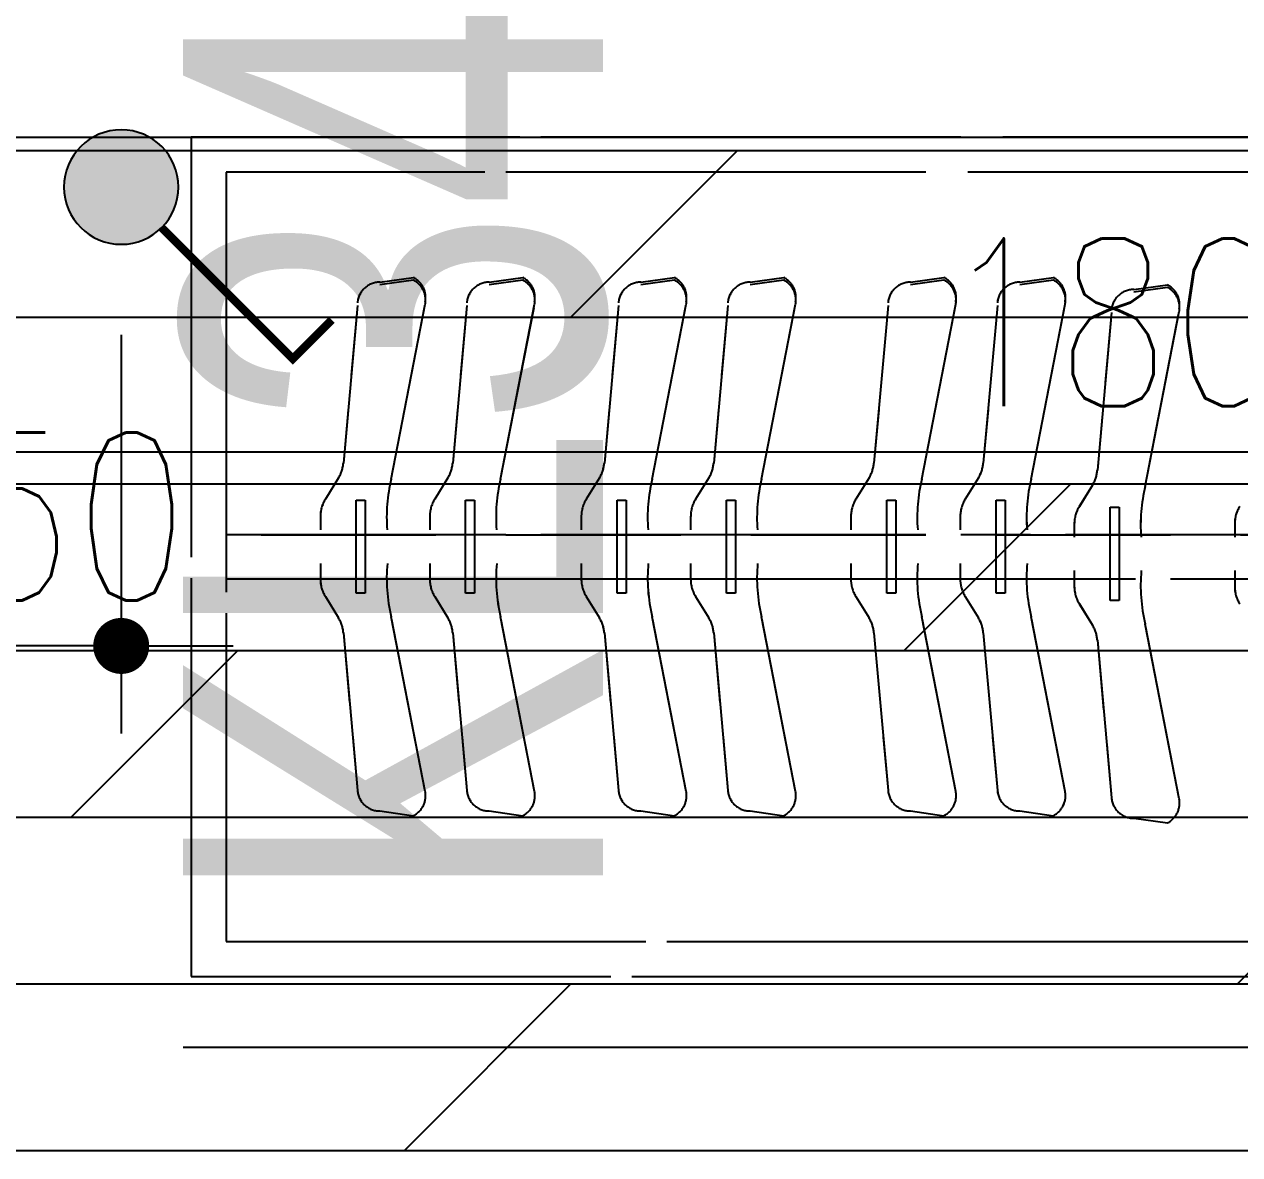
# Model space of a CAD drawing. Header units: inches. Extents: x -2597087 to 134135, y -662679 to 20000.
# Drawn here: x 10851 to 11719, y -14104 to -13297 of the extents above; entities that cross this region are included whole.
import ezdxf

# ---------------------------------------------------------------- set-up
doc = ezdxf.new("R2010")
doc.units = ezdxf.units.IN
doc.header["$LTSCALE"] = 100
doc.header["$MEASUREMENT"] = 0
for name, pattern in [('$0$DASH', [0.35, 0.25, -0.1]), ('__DASH', [0.35, 0.25, -0.1]), ('CENTER', [50.8, 31.75, -6.35, 6.35, -6.35]), ('DASH', [0.35, 0.25, -0.1]), ('HIDDENX2', [0.75, 0.5, -0.25])]:
    doc.linetypes.add(name, pattern=pattern)
doc.layers.get('0').update_dxf_attribs({"linetype": 'CONTINUOUS'})
doc.layers.get('Defpoints').update_dxf_attribs({"linetype": 'CONTINUOUS'})
for name, color, linetype in [('-04给水图层', 142, 'CENTER'), ('00-梁编号', 2, 'CONTINUOUS'), ('00-梁虚线', 4, 'DASH'), ('EQUIP-动力', 3, 'CONTINUOUS'), ('EQUIP-照明', 3, 'CONTINUOUS'), ('floor', 8, 'CONTINUOUS'), ('WALL', 7, 'CONTINUOUS'), ('wall-dim', 3, 'CONTINUOUS'), ('家具', 1, 'DASH')]:
    doc.layers.add(name, color=color, linetype=linetype)
doc.styles.get("Standard").update_dxf_attribs({"font": 'txt.shx', "width": 0.8, "bigfont": 'GBCBIG.shx'})
doc.styles.add('结构海文', font='haiwenrs2015.shx', dxfattribs={"width": 0.7, "bigfont": 'haiwenhz.shx'})
doc.dimstyles.new('50', dxfattribs={"dimscale": 50, "dimtxt": 2.4, "dimasz": 0.8, "dimexe": 1.25, "dimexo": 0.6, "dimgap": 0.65, "dimtad": 1, "dimdec": 0, "dimdsep": 46, "dimtxsty": 'Standard', "dimblk1": 'DOT', "dimblk2": 'DOT', "dimsah": 1, "dimcen": 2.5, "dimclrd": 3, "dimclre": 3, "dimclrt": 3, "dimadec": 0, "dimazin": 0, "dimtfac": 1, "dimtdec": 0, "dimtix": 1, "dimtmove": 2, "dimatfit": 0, "dimldrblk": 'DOT', "dimfxl": 5, "dimfxlon": 1, "dimarcsym": 0})

# ---------------------------------------------------------------- blocks, each defined once
blk = doc.blocks.new('DFG44EWDSDFG')
at = {"layer": 'WALL'}
blk.add_line((10769.92, -13377.45), (12569.92, -13377.45), dxfattribs=at)
blk = doc.blocks.new('_Dot')
at = {"color": 0, "linetype": 'ByBlock', "lineweight": -2}
blk.add_line((-0.5, 0), (-1, 0), dxfattribs=at)
at = {"color": 0, "linetype": 'ByBlock', "const_width": 0.5}
blk.add_lwpolyline([(-0.25, 0, 1), (0.25, 0, 1)], format="xyb", close=True, dxfattribs=at)
blk = doc.blocks.new('*D440')
at = {"layer": 'Defpoints', "color": 0, "transparency": 16777216}
for p in [(10769.92, -13488.7), (10919.91, -13488.7), (10769.92, -13740.92)]:
    blk.add_point(p, dxfattribs=at)
at = {"layer": 'EQUIP-照明', "color": 3, "lineweight": -2, "transparency": 16777216}
for p, q in [((10769.92, -13518.7), (10769.92, -13803.42)), ((10919.91, -13518.7), (10919.91, -13803.42)), ((10729.92, -13740.92), (10689.92, -13740.92)), ((10919.91, -13740.92), (10769.92, -13740.92)), ((10959.91, -13740.92), (10999.91, -13740.92))]:
    blk.add_line(p, q, dxfattribs=at)
at = {"layer": 'EQUIP-照明', "color": 3, "lineweight": -2, "transparency": 16777216, "xscale": 40, "yscale": 40, "zscale": 40}
blk.add_blockref('_Dot', (10769.92, -13740.92), dxfattribs=at)
at = {"layer": 'EQUIP-照明', "color": 3, "lineweight": -2, "transparency": 16777216, "xscale": 40, "yscale": 40, "zscale": 40, "rotation": 180}
blk.add_blockref('_Dot', (10919.91, -13740.92), dxfattribs=at)
at = {"layer": 'EQUIP-照明', "color": 3, "transparency": 16777216, "insert": (10844.92, -13648.42), "char_height": 120, "attachment_point": 5}
blk.add_mtext('150', dxfattribs=at)
blk = doc.blocks.new('VDFS12A2FAS')
at = {"linetype": 'ByBlock', "lineweight": -2}
h = blk.add_hatch(color=0, dxfattribs=at)
edge = h.paths.add_edge_path()
edge.add_arc((0, 0), 0.818, 0, 360)
at = {"color": 0, "linetype": 'ByBlock', "lineweight": -2}
for p, q in [((0.578, 0.578), (2.454, 2.454)), ((2.454, 2.454), (3.009, 1.899))]:
    blk.add_line(p, q, dxfattribs=at)
at = {"const_width": 0.118}
blk.add_lwpolyline([(0.578, 0.578), (2.454, 2.454), (3.009, 1.899)], dxfattribs=at)
at = {"color": 0, "linetype": 'ByBlock', "lineweight": -2}
blk.add_circle((0, 0), 0.818, dxfattribs=at)
blk = doc.blocks.new('DREGFDS34DFDFDFFDDFDF')
at = {"layer": 'EQUIP-动力', "color": 8, "linetype": '__DASH', "ltscale": 10}
for p, q in [((40589.11, -13377.45), (38989.11, -13377.45)), ((38989.11, -13377.45), (38989.11, -13977.23)), ((40564.11, -13402.45), (39014.11, -13402.45)), ((39014.11, -13402.45), (39014.11, -13952.23)), ((39123.98, -13481), (39148.02, -13477.66)), ((39148.02, -13479.51), (39123.98, -13482.86)), ((39202.13, -13481), (39226.17, -13477.66)), ((39226.17, -13479.51), (39202.13, -13482.86)), ((39310.47, -13481), (39334.51, -13477.66)), ((39334.51, -13479.51), (39310.47, -13482.86)), ((39388.62, -13481), (39412.66, -13477.66)), ((39412.66, -13479.51), (39388.62, -13482.86)), ((39503.14, -13481), (39527.18, -13477.66)), ((39527.18, -13479.51), (39503.14, -13482.86)), ((39581.28, -13481), (39605.32, -13477.66)), ((39605.32, -13479.51), (39581.28, -13482.86)), ((39662.81, -13486.2), (39686.84, -13482.85)), ((39686.84, -13484.71), (39662.81, -13488.06)), ((39108.03, -13497.57), (39097.95, -13610.21)), ((39132.2, -13621.68), (39156.45, -13496.81)), ((39186.18, -13497.57), (39176.1, -13610.21)), ((39210.35, -13621.68), (39234.6, -13496.81)), ((39294.53, -13497.57), (39284.45, -13610.21)), ((39318.69, -13621.68), (39342.94, -13496.81)), ((39372.67, -13497.57), (39362.59, -13610.21)), ((39396.84, -13621.68), (39421.09, -13496.81)), ((39487.19, -13497.57), (39477.11, -13610.21)), ((39511.36, -13621.68), (39535.6, -13496.81)), ((39565.34, -13497.57), (39555.26, -13610.21)), ((39589.51, -13621.68), (39613.75, -13496.81)), ((39646.86, -13502.77), (39636.78, -13615.41)), ((39671.03, -13626.87), (39695.27, -13502.01)), ((39094.45, -13620.89), (39085.07, -13636.06)), ((39172.6, -13620.89), (39163.22, -13636.06)), ((39280.94, -13620.89), (39271.56, -13636.06)), ((39359.09, -13620.89), (39349.71, -13636.06)), ((39473.6, -13620.89), (39464.23, -13636.06)), ((39551.75, -13620.89), (39542.37, -13636.06)), ((39633.27, -13626.09), (39623.89, -13641.26)), ((39107.15, -13703.19), (39107.15, -13636.67)), ((39107.15, -13636.67), (39113.54, -13636.67)), ((39113.54, -13636.67), (39113.54, -13703.19)), ((39185.3, -13703.19), (39185.3, -13636.67)), ((39185.3, -13636.67), (39191.69, -13636.67)), ((39191.69, -13636.67), (39191.69, -13703.19)), ((39293.64, -13703.19), (39293.64, -13636.67)), ((39293.64, -13636.67), (39300.03, -13636.67)), ((39300.03, -13636.67), (39300.03, -13703.19)), ((39371.79, -13703.19), (39371.79, -13636.67)), ((39371.79, -13636.67), (39378.18, -13636.67)), ((39378.18, -13636.67), (39378.18, -13703.19)), ((39486.3, -13703.19), (39486.3, -13636.67)), ((39486.3, -13636.67), (39492.7, -13636.67)), ((39492.7, -13636.67), (39492.7, -13703.19)), ((39564.45, -13703.19), (39564.45, -13636.67)), ((39564.45, -13636.67), (39570.84, -13636.67)), ((39570.84, -13636.67), (39570.84, -13703.19)), ((39645.97, -13708.39), (39645.97, -13641.87)), ((39645.97, -13641.87), (39652.36, -13641.87)), ((39652.36, -13641.87), (39652.36, -13708.39)), ((39081.49, -13648.68), (39081.49, -13657.93)), ((39159.63, -13648.68), (39159.63, -13657.93)), ((39267.98, -13648.68), (39267.98, -13657.93)), ((39346.13, -13648.68), (39346.13, -13657.93)), ((39460.64, -13648.68), (39460.64, -13657.93)), ((39538.79, -13648.68), (39538.79, -13657.93)), ((39620.31, -13653.88), (39620.31, -13663.13)), ((39734.91, -13653.88), (39734.91, -13663.13)), ((40564.11, -13661.64), (39014.11, -13661.64)), ((39081.49, -13681.93), (39081.49, -13693.04)), ((39159.63, -13681.93), (39159.63, -13693.04)), ((39267.98, -13681.93), (39267.98, -13693.04)), ((39346.13, -13681.93), (39346.13, -13693.04)), ((39460.64, -13681.93), (39460.64, -13693.04)), ((39538.79, -13681.93), (39538.79, -13693.04)), ((39620.31, -13687.13), (39620.31, -13698.24)), ((39734.91, -13687.13), (39734.91, -13698.24)), ((39014.11, -13693.04), (40564.11, -13693.04)), ((39085.07, -13705.66), (39094.45, -13720.83)), ((39113.54, -13703.19), (39107.15, -13703.19)), ((39163.22, -13705.66), (39172.6, -13720.83)), ((39191.69, -13703.19), (39185.3, -13703.19)), ((39271.56, -13705.66), (39280.94, -13720.83)), ((39300.03, -13703.19), (39293.64, -13703.19)), ((39349.71, -13705.66), (39359.09, -13720.83)), ((39378.18, -13703.19), (39371.79, -13703.19)), ((39464.23, -13705.66), (39473.6, -13720.83)), ((39492.7, -13703.19), (39486.3, -13703.19)), ((39542.37, -13705.66), (39551.75, -13720.83)), ((39570.84, -13703.19), (39564.45, -13703.19)), ((39623.89, -13710.85), (39633.27, -13726.03)), ((39652.36, -13708.39), (39645.97, -13708.39)), ((39156.45, -13844.91), (39132.2, -13720.04)), ((39234.6, -13844.91), (39210.35, -13720.04)), ((39342.94, -13844.91), (39318.69, -13720.04)), ((39421.09, -13844.91), (39396.84, -13720.04)), ((39535.6, -13844.91), (39511.36, -13720.04)), ((39613.75, -13844.91), (39589.51, -13720.04)), ((39097.95, -13731.51), (39108.03, -13844.15)), ((39176.1, -13731.51), (39186.18, -13844.15)), ((39284.45, -13731.51), (39294.53, -13844.15)), ((39362.59, -13731.51), (39372.67, -13844.15)), ((39477.11, -13731.51), (39487.19, -13844.15)), ((39555.26, -13731.51), (39565.34, -13844.15)), ((39695.27, -13850.11), (39671.03, -13725.24)), ((39636.78, -13736.71), (39646.86, -13849.35)), ((39123.98, -13858.86), (39148.02, -13862.21)), ((39202.13, -13858.86), (39226.17, -13862.21)), ((39310.47, -13858.86), (39334.51, -13862.21)), ((39388.62, -13858.86), (39412.66, -13862.21)), ((39503.14, -13858.86), (39527.18, -13862.21)), ((39581.28, -13858.86), (39605.32, -13862.21)), ((39662.81, -13864.06), (39686.84, -13867.41)), ((39014.11, -13952.23), (40564.11, -13952.23)), ((38989.11, -13977.23), (40589.11, -13977.23))]:
    blk.add_line(p, q, dxfattribs=at)
for centre, radius, start, end in [((39140.74, -13491.9), 16, 349.01113, 62.94331), ((39140.74, -13493.76), 16, 349.01113, 62.94331), ((39218.89, -13491.9), 16, 349.01113, 62.94331), ((39218.89, -13493.76), 16, 349.01113, 62.94331), ((39327.23, -13491.9), 16, 349.01113, 62.94331), ((39327.23, -13493.76), 16, 349.01113, 62.94331), ((39405.38, -13491.9), 16, 349.01113, 62.94331), ((39405.38, -13493.76), 16, 349.01113, 62.94331), ((39519.9, -13491.9), 16, 349.01113, 62.94331), ((39519.9, -13493.76), 16, 349.01113, 62.94331), ((39598.04, -13491.9), 16, 349.01113, 62.94331), ((39598.04, -13493.76), 16, 349.01113, 62.94331), ((39123.98, -13497), 16, 90, 175.37628), ((39202.13, -13497), 16, 90, 175.37628), ((39310.47, -13497), 16, 90, 175.37628), ((39388.62, -13497), 16, 90, 175.37628), ((39503.14, -13497), 16, 90, 175.37628), ((39581.28, -13497), 16, 90, 175.37628), ((39662.81, -13502.2), 16, 90, 175.37628), ((39679.57, -13497.1), 16, 349.01113, 62.94331), ((39679.57, -13498.96), 16, 349.01113, 62.94331), ((39074.03, -13608.27), 24, 328.28634, 355.37628), ((39152.18, -13608.27), 24, 328.28634, 355.37628), ((39260.52, -13608.27), 24, 328.28634, 355.37628), ((39338.67, -13608.27), 24, 328.28634, 355.37628), ((39453.19, -13608.27), 24, 328.28634, 355.37628), ((39531.33, -13608.27), 24, 328.28634, 355.37628), ((39612.86, -13613.47), 24, 328.28634, 355.37628), ((39243.64, -13649.1), 114.76, 166.17722, 184.41605), ((39321.79, -13649.1), 114.76, 166.17722, 184.41605), ((39430.13, -13649.1), 114.76, 166.17722, 184.41605), ((39508.28, -13649.1), 114.76, 166.17722, 184.41605), ((39622.8, -13649.1), 114.76, 166.17722, 184.41605), ((39700.94, -13649.1), 114.76, 166.17722, 184.41605), ((39782.46, -13654.29), 114.76, 166.17722, 184.41605), ((39105.49, -13648.68), 24, 148.28634, 180), ((39183.63, -13648.68), 24, 148.28634, 180), ((39291.98, -13648.68), 24, 148.28634, 180), ((39370.13, -13648.68), 24, 148.28634, 180), ((39484.64, -13648.68), 24, 148.28634, 180), ((39562.79, -13648.68), 24, 148.28634, 180), ((39644.31, -13653.88), 24, 148.28634, 180), ((39758.91, -13653.88), 24, 148.28634, 180), ((39243.64, -13692.62), 114.76, 174.65354, 193.82278), ((39321.79, -13692.62), 114.76, 174.65354, 193.82278), ((39430.13, -13692.62), 114.76, 174.65354, 193.82278), ((39508.28, -13692.62), 114.76, 174.65354, 193.82278), ((39622.8, -13692.62), 114.76, 174.65354, 193.82278), ((39700.94, -13692.62), 114.76, 174.65354, 193.82278), ((39782.46, -13697.82), 114.76, 174.65354, 193.82278), ((39105.49, -13693.04), 24, 180, 211.71366), ((39183.63, -13693.04), 24, 180, 211.71366), ((39291.98, -13693.04), 24, 180, 211.71366), ((39370.13, -13693.04), 24, 180, 211.71366), ((39484.64, -13693.04), 24, 180, 211.71366), ((39562.79, -13693.04), 24, 180, 211.71366), ((39644.31, -13698.24), 24, 180, 211.71366), ((39758.91, -13698.24), 24, 180, 211.71366), ((39074.03, -13733.45), 24, 4.62372, 31.71366), ((39152.18, -13733.45), 24, 4.62372, 31.71366), ((39260.52, -13733.45), 24, 4.62372, 31.71366), ((39338.67, -13733.45), 24, 4.62372, 31.71366), ((39453.19, -13733.45), 24, 4.62372, 31.71366), ((39531.33, -13733.45), 24, 4.62372, 31.71366), ((39612.86, -13738.64), 24, 4.62372, 31.71366), ((39123.98, -13842.86), 16, 184.62372, 270), ((39140.74, -13847.96), 16, 297.05669, 10.98887), ((39202.13, -13842.86), 16, 184.62372, 270), ((39218.89, -13847.96), 16, 297.05669, 10.98887), ((39310.47, -13842.86), 16, 184.62372, 270), ((39327.23, -13847.96), 16, 297.05669, 10.98887), ((39388.62, -13842.86), 16, 184.62372, 270), ((39405.38, -13847.96), 16, 297.05669, 10.98887), ((39503.14, -13842.86), 16, 184.62372, 270), ((39519.9, -13847.96), 16, 297.05669, 10.98887), ((39581.28, -13842.86), 16, 184.62372, 270), ((39598.04, -13847.96), 16, 297.05669, 10.98887), ((39662.81, -13848.06), 16, 184.62372, 270), ((39679.57, -13853.16), 16, 297.05669, 10.98887)]:
    blk.add_arc(centre, radius, start, end, dxfattribs=at)
blk = doc.blocks.new('h54h5h56j56')
at = {"layer": '-04给水图层', "color": 8, "linetype": '$0$DASH', "ltscale": 5}
for p, q in [((35975.05, 11296.27), (34375.05, 11296.27)), ((34375.05, 11296.27), (34375.05, 10696.5)), ((35950.05, 11271.27), (34400.05, 11271.27)), ((34400.05, 11271.27), (34400.05, 10721.5)), ((34509.92, 11192.72), (34533.96, 11196.07)), ((34588.07, 11192.72), (34612.11, 11196.07)), ((34696.42, 11192.72), (34720.45, 11196.07)), ((34774.56, 11192.72), (34798.6, 11196.07)), ((34889.08, 11192.72), (34913.12, 11196.07)), ((34967.23, 11192.72), (34991.26, 11196.07)), ((34533.96, 11194.21), (34509.92, 11190.87)), ((34612.11, 11194.21), (34588.07, 11190.87)), ((34720.45, 11194.21), (34696.42, 11190.87)), ((34798.6, 11194.21), (34774.56, 11190.87)), ((34913.12, 11194.21), (34889.08, 11190.87)), ((34991.26, 11194.21), (34967.23, 11190.87)), ((35048.75, 11187.52), (35072.78, 11190.87)), ((35072.78, 11189.02), (35048.75, 11185.67)), ((34493.98, 11176.16), (34483.9, 11063.52)), ((34518.14, 11052.05), (34542.39, 11176.91)), ((34572.12, 11176.16), (34562.04, 11063.52)), ((34596.29, 11052.05), (34620.54, 11176.91)), ((34680.47, 11176.16), (34670.39, 11063.52)), ((34704.64, 11052.05), (34728.88, 11176.91)), ((34758.61, 11176.16), (34748.53, 11063.52)), ((34782.78, 11052.05), (34807.03, 11176.91)), ((34873.13, 11176.16), (34863.05, 11063.52)), ((34897.3, 11052.05), (34921.55, 11176.91)), ((34951.28, 11176.16), (34941.2, 11063.52)), ((34975.45, 11052.05), (34999.69, 11176.91)), ((35032.8, 11170.96), (35022.72, 11058.32)), ((35056.97, 11046.85), (35081.21, 11171.72)), ((34480.39, 11052.84), (34471.01, 11037.66)), ((34558.54, 11052.84), (34549.16, 11037.66)), ((34666.88, 11052.84), (34657.5, 11037.66)), ((34745.03, 11052.84), (34735.65, 11037.66)), ((34859.55, 11052.84), (34850.17, 11037.66)), ((34937.69, 11052.84), (34928.32, 11037.66)), ((35019.21, 11047.64), (35009.84, 11032.46)), ((34493.09, 10970.53), (34493.09, 11037.06)), ((34493.09, 11037.06), (34499.48, 11037.06)), ((34499.48, 11037.06), (34499.48, 10970.53)), ((34571.24, 10970.53), (34571.24, 11037.06)), ((34571.24, 11037.06), (34577.63, 11037.06)), ((34577.63, 11037.06), (34577.63, 10970.53)), ((34679.58, 10970.53), (34679.58, 11037.06)), ((34679.58, 11037.06), (34685.97, 11037.06)), ((34685.97, 11037.06), (34685.97, 10970.53)), ((34757.73, 10970.53), (34757.73, 11037.06)), ((34757.73, 11037.06), (34764.12, 11037.06)), ((34764.12, 11037.06), (34764.12, 10970.53)), ((34872.25, 10970.53), (34872.25, 11037.06)), ((34872.25, 11037.06), (34878.64, 11037.06)), ((34878.64, 11037.06), (34878.64, 10970.53)), ((34950.39, 10970.53), (34950.39, 11037.06)), ((34950.39, 11037.06), (34956.78, 11037.06)), ((34956.78, 11037.06), (34956.78, 10970.53)), ((35031.91, 10965.33), (35031.91, 11031.86)), ((35031.91, 11031.86), (35038.31, 11031.86)), ((35038.31, 11031.86), (35038.31, 10965.33)), ((34467.43, 11025.04), (34467.43, 11015.79)), ((34545.58, 11025.04), (34545.58, 11015.79)), ((34653.92, 11025.04), (34653.92, 11015.79)), ((34732.07, 11025.04), (34732.07, 11015.79)), ((34846.59, 11025.04), (34846.59, 11015.79)), ((34924.73, 11025.04), (34924.73, 11015.79)), ((35006.25, 11019.85), (35006.25, 11010.6)), ((35120.86, 11019.85), (35120.86, 11010.6)), ((35950.05, 11012.08), (34400.05, 11012.08)), ((34467.43, 10991.79), (34467.43, 10980.69)), ((34545.58, 10991.79), (34545.58, 10980.69)), ((34653.92, 10991.79), (34653.92, 10980.69)), ((34732.07, 10991.79), (34732.07, 10980.69)), ((34846.59, 10991.79), (34846.59, 10980.69)), ((34924.73, 10991.79), (34924.73, 10980.69)), ((34400.05, 10980.69), (35950.05, 10980.69)), ((35006.25, 10986.6), (35006.25, 10975.49)), ((35120.86, 10986.6), (35120.86, 10975.49)), ((34499.48, 10970.53), (34493.09, 10970.53)), ((34577.63, 10970.53), (34571.24, 10970.53)), ((34685.97, 10970.53), (34679.58, 10970.53)), ((34764.12, 10970.53), (34757.73, 10970.53)), ((34878.64, 10970.53), (34872.25, 10970.53)), ((34956.78, 10970.53), (34950.39, 10970.53)), ((34471.01, 10968.07), (34480.39, 10952.89)), ((34549.16, 10968.07), (34558.54, 10952.89)), ((34657.5, 10968.07), (34666.88, 10952.89)), ((34735.65, 10968.07), (34745.03, 10952.89)), ((34850.17, 10968.07), (34859.55, 10952.89)), ((34928.32, 10968.07), (34937.69, 10952.89)), ((35009.84, 10962.87), (35019.21, 10947.7)), ((35038.31, 10965.33), (35031.91, 10965.33)), ((34542.39, 10828.82), (34518.14, 10953.68)), ((34620.54, 10828.82), (34596.29, 10953.68)), ((34728.88, 10828.82), (34704.64, 10953.68)), ((34807.03, 10828.82), (34782.78, 10953.68)), ((34921.55, 10828.82), (34897.3, 10953.68)), ((34999.69, 10828.82), (34975.45, 10953.68)), ((35081.21, 10823.62), (35056.97, 10948.48)), ((34483.9, 10942.21), (34493.98, 10829.58)), ((34562.04, 10942.21), (34572.12, 10829.58)), ((34670.39, 10942.21), (34680.47, 10829.58)), ((34748.53, 10942.21), (34758.61, 10829.58)), ((34863.05, 10942.21), (34873.13, 10829.58)), ((34941.2, 10942.21), (34951.28, 10829.58)), ((35022.72, 10937.02), (35032.8, 10824.38)), ((34509.92, 10814.87), (34533.96, 10811.52)), ((34588.07, 10814.87), (34612.11, 10811.52)), ((34696.42, 10814.87), (34720.45, 10811.52)), ((34774.56, 10814.87), (34798.6, 10811.52)), ((34889.08, 10814.87), (34913.12, 10811.52)), ((34967.23, 10814.87), (34991.26, 10811.52)), ((35048.75, 10809.67), (35072.78, 10806.32)), ((34400.05, 10721.5), (35950.05, 10721.5)), ((34375.05, 10696.5), (35975.05, 10696.5))]:
    blk.add_line(p, q, dxfattribs=at)
for centre, radius, start, end in [((34526.68, 11181.82), 16, 349.01113, 62.94331), ((34604.83, 11181.82), 16, 349.01113, 62.94331), ((34713.18, 11181.82), 16, 349.01113, 62.94331), ((34791.32, 11181.82), 16, 349.01113, 62.94331), ((34905.84, 11181.82), 16, 349.01113, 62.94331), ((34983.99, 11181.82), 16, 349.01113, 62.94331), ((34509.92, 11176.72), 16, 90, 175.37628), ((34526.68, 11179.96), 16, 349.01113, 62.94331), ((34588.07, 11176.72), 16, 90, 175.37628), ((34604.83, 11179.96), 16, 349.01113, 62.94331), ((34696.42, 11176.72), 16, 90, 175.37628), ((34713.18, 11179.96), 16, 349.01113, 62.94331), ((34774.56, 11176.72), 16, 90, 175.37628), ((34791.32, 11179.96), 16, 349.01113, 62.94331), ((34889.08, 11176.72), 16, 90, 175.37628), ((34905.84, 11179.96), 16, 349.01113, 62.94331), ((34967.23, 11176.72), 16, 90, 175.37628), ((34983.99, 11179.96), 16, 349.01113, 62.94331), ((35048.75, 11171.52), 16, 90, 175.37628), ((35065.51, 11176.62), 16, 349.01113, 62.94331), ((35065.51, 11174.77), 16, 349.01113, 62.94331), ((34459.97, 11065.45), 24, 328.28634, 355.37628), ((34538.12, 11065.45), 24, 328.28634, 355.37628), ((34646.47, 11065.45), 24, 328.28634, 355.37628), ((34724.61, 11065.45), 24, 328.28634, 355.37628), ((34839.13, 11065.45), 24, 328.28634, 355.37628), ((34917.28, 11065.45), 24, 328.28634, 355.37628), ((34998.8, 11060.25), 24, 328.28634, 355.37628), ((34629.58, 11024.63), 114.76, 166.17722, 184.41605), ((34707.73, 11024.63), 114.76, 166.17722, 184.41605), ((34816.07, 11024.63), 114.76, 166.17722, 184.41605), ((34894.22, 11024.63), 114.76, 166.17722, 184.41605), ((35008.74, 11024.63), 114.76, 166.17722, 184.41605), ((35086.88, 11024.63), 114.76, 166.17722, 184.41605), ((35168.4, 11019.43), 114.76, 166.17722, 184.41605), ((34491.43, 11025.04), 24, 148.28634, 180), ((34569.58, 11025.04), 24, 148.28634, 180), ((34677.92, 11025.04), 24, 148.28634, 180), ((34756.07, 11025.04), 24, 148.28634, 180), ((34870.59, 11025.04), 24, 148.28634, 180), ((34948.73, 11025.04), 24, 148.28634, 180), ((35030.25, 11019.85), 24, 148.28634, 180), ((35144.86, 11019.85), 24, 148.28634, 180), ((34629.58, 10981.1), 114.76, 174.65354, 193.82278), ((34707.73, 10981.1), 114.76, 174.65354, 193.82278), ((34816.07, 10981.1), 114.76, 174.65354, 193.82278), ((34894.22, 10981.1), 114.76, 174.65354, 193.82278), ((35008.74, 10981.1), 114.76, 174.65354, 193.82278), ((35086.88, 10981.1), 114.76, 174.65354, 193.82278), ((34491.43, 10980.69), 24, 180, 211.71366), ((34569.58, 10980.69), 24, 180, 211.71366), ((34677.92, 10980.69), 24, 180, 211.71366), ((34756.07, 10980.69), 24, 180, 211.71366), ((34870.59, 10980.69), 24, 180, 211.71366), ((34948.73, 10980.69), 24, 180, 211.71366), ((35168.4, 10975.9), 114.76, 174.65354, 193.82278), ((35030.25, 10975.49), 24, 180, 211.71366), ((35144.86, 10975.49), 24, 180, 211.71366), ((34459.97, 10940.28), 24, 4.62372, 31.71366), ((34538.12, 10940.28), 24, 4.62372, 31.71366), ((34646.47, 10940.28), 24, 4.62372, 31.71366), ((34724.61, 10940.28), 24, 4.62372, 31.71366), ((34839.13, 10940.28), 24, 4.62372, 31.71366), ((34917.28, 10940.28), 24, 4.62372, 31.71366), ((34998.8, 10935.08), 24, 4.62372, 31.71366), ((34509.92, 10830.87), 16, 184.62372, 270), ((34526.68, 10825.77), 16, 297.05669, 10.98887), ((34588.07, 10830.87), 16, 184.62372, 270), ((34604.83, 10825.77), 16, 297.05669, 10.98887), ((34696.42, 10830.87), 16, 184.62372, 270), ((34713.18, 10825.77), 16, 297.05669, 10.98887), ((34774.56, 10830.87), 16, 184.62372, 270), ((34791.32, 10825.77), 16, 297.05669, 10.98887), ((34889.08, 10830.87), 16, 184.62372, 270), ((34905.84, 10825.77), 16, 297.05669, 10.98887), ((34967.23, 10830.87), 16, 184.62372, 270), ((34983.99, 10825.77), 16, 297.05669, 10.98887), ((35048.75, 10825.67), 16, 184.62372, 270), ((35065.51, 10820.57), 16, 297.05669, 10.98887)]:
    blk.add_arc(centre, radius, start, end, dxfattribs=at)
blk = doc.blocks.new('*D660')
at = {"layer": 'Defpoints', "color": 0, "transparency": 16777216}
for p in [(10769.92, -13374.89), (12569.92, -13374.89), (12569.92, -13602.19)]:
    blk.add_point(p, dxfattribs=at)
at = {"layer": 'wall-dim', "color": 3, "lineweight": -2, "transparency": 16777216}
for p, q in [((10769.92, -13404.89), (10769.92, -13664.69)), ((12569.92, -13404.89), (12569.92, -13664.69)), ((10809.92, -13602.19), (12529.92, -13602.19))]:
    blk.add_line(p, q, dxfattribs=at)
at = {"layer": 'wall-dim', "color": 3, "lineweight": -2, "transparency": 16777216, "xscale": 40, "yscale": 40, "zscale": 40, "rotation": 180}
blk.add_blockref('_Dot', (10769.92, -13602.19), dxfattribs=at)
at = {"layer": 'wall-dim', "color": 3, "lineweight": -2, "transparency": 16777216, "xscale": 40, "yscale": 40, "zscale": 40}
blk.add_blockref('_Dot', (12569.92, -13602.19), dxfattribs=at)
at = {"layer": 'wall-dim', "color": 3, "transparency": 16777216, "insert": (11669.92, -13509.69), "char_height": 120, "attachment_point": 5}
blk.add_mtext('1800', dxfattribs=at)
blk = doc.blocks.new('GTDEHD')
at = {"layer": '00-梁编号', "color": 8}
blk.add_line((109010.77, -22531.74), (107404.96, -22531.74), dxfattribs=at)
at = {"layer": '00-梁编号', "color": 8, "style": '结构海文', "width": 0.7}
blk.add_text('KL34(1) 200X500', height=300, rotation=90, dxfattribs=at).set_placement((107704.96, -22431.74))

msp = doc.modelspace()

# ---------------------------------------------------------------- hatches: boundary and pattern name
at = {"layer": 'floor'}
h = msp.add_hatch(dxfattribs=at)
h.set_pattern_fill('DOLMIT', color=256, scale=150, style=0)
h.set_pattern_definition([(0, (12669.92, -12077.45), (3e-14, 119.0613), []), (45, (12669.9, -12077.45), (-238.122, 238.122), [168.378, -336.756])])
h.paths.add_polyline_path([(9769.915, -13377.452), (12569.915, -13377.452), (12569.915, -16127.452), (12469.915, -16127.452), (12469.915, -16677.452), (9769.915, -16677.452)])

# ---------------------------------------------------------------- linework, layer by layer
at = {"layer": '家具', "color": 8, "linetype": 'HIDDENX2'}
for p, q in [((11104.711, -13481.003), (11128.749, -13477.655)), ((11128.749, -13479.512), (11104.711, -13482.86)), ((11182.857, -13481.003), (11206.895, -13477.655)), ((11206.895, -13479.512), (11182.857, -13482.86)), ((11291.202, -13481.003), (11315.24, -13477.655)), ((11315.24, -13479.512), (11291.202, -13482.86)), ((11369.349, -13481.003), (11393.387, -13477.655)), ((11393.387, -13479.512), (11369.349, -13482.86)), ((11483.866, -13481.003), (11507.904, -13477.655)), ((11507.904, -13479.512), (11483.866, -13482.86)), ((11562.013, -13481.003), (11586.051, -13477.655)), ((11586.051, -13479.512), (11562.013, -13482.86)), ((11643.534, -13486.201), (11667.572, -13482.853)), ((11667.572, -13484.71), (11643.534, -13488.058)), ((11088.763, -13497.57), (11078.683, -13610.208)), ((11112.931, -13621.677), (11137.177, -13496.811)), ((11166.909, -13497.57), (11156.829, -13610.208)), ((11191.078, -13621.677), (11215.324, -13496.811)), ((11275.254, -13497.57), (11265.174, -13610.208)), ((11299.423, -13621.677), (11323.669, -13496.811)), ((11353.401, -13497.57), (11343.321, -13610.208)), ((11377.569, -13621.677), (11401.816, -13496.811)), ((11467.918, -13497.57), (11457.838, -13610.208)), ((11492.087, -13621.677), (11516.333, -13496.811)), ((11546.065, -13497.57), (11535.985, -13610.208)), ((11570.233, -13621.677), (11594.48, -13496.811)), ((11627.586, -13502.768), (11617.506, -13615.406)), ((11651.754, -13626.874), (11676.001, -13502.008)), ((11075.177, -13620.89), (11065.8, -13636.064)), ((11153.324, -13620.89), (11143.947, -13636.064)), ((11261.669, -13620.89), (11252.292, -13636.064)), ((11339.815, -13620.89), (11330.438, -13636.064)), ((11454.333, -13620.89), (11444.956, -13636.064)), ((11532.479, -13620.89), (11523.102, -13636.064)), ((11614, -13626.087), (11604.623, -13641.262)), ((11087.877, -13703.193), (11087.877, -13636.67)), ((11087.877, -13636.67), (11094.269, -13636.67)), ((11094.269, -13636.67), (11094.269, -13703.193)), ((11166.024, -13703.193), (11166.024, -13636.67)), ((11166.024, -13636.67), (11172.416, -13636.67)), ((11172.416, -13636.67), (11172.416, -13703.193)), ((11274.369, -13703.193), (11274.369, -13636.67)), ((11274.369, -13636.67), (11280.761, -13636.67)), ((11280.761, -13636.67), (11280.761, -13703.193)), ((11352.515, -13703.193), (11352.515, -13636.67)), ((11352.515, -13636.67), (11358.908, -13636.67)), ((11358.908, -13636.67), (11358.908, -13703.193)), ((11467.033, -13703.193), (11467.033, -13636.67)), ((11467.033, -13636.67), (11473.425, -13636.67)), ((11473.425, -13636.67), (11473.425, -13703.193)), ((11545.179, -13703.193), (11545.179, -13636.67)), ((11545.179, -13636.67), (11551.572, -13636.67)), ((11551.572, -13636.67), (11551.572, -13703.193)), ((11626.7, -13708.391), (11626.7, -13641.868)), ((11626.7, -13641.868), (11633.093, -13641.868)), ((11633.093, -13641.868), (11633.093, -13708.391)), ((11062.216, -13648.681), (11062.216, -13657.932)), ((11140.363, -13648.681), (11140.363, -13657.932)), ((11248.708, -13648.681), (11248.708, -13657.932)), ((11326.855, -13648.681), (11326.855, -13657.932)), ((11441.372, -13648.681), (11441.372, -13657.932)), ((11519.519, -13648.681), (11519.519, -13657.932)), ((11601.04, -13653.878), (11601.04, -13663.129)), ((11715.643, -13653.878), (11715.643, -13663.129)), ((11062.216, -13681.932), (11062.216, -13693.039)), ((11140.363, -13681.932), (11140.363, -13693.039)), ((11248.708, -13681.932), (11248.708, -13693.039)), ((11326.855, -13681.932), (11326.855, -13693.039)), ((11441.372, -13681.932), (11441.372, -13693.039)), ((11519.519, -13681.932), (11519.519, -13693.039)), ((11601.04, -13687.129), (11601.04, -13698.237)), ((11715.643, -13687.129), (11715.643, -13698.237)), ((11065.8, -13705.655), (11075.177, -13720.83)), ((11094.269, -13703.193), (11087.877, -13703.193)), ((11143.947, -13705.655), (11153.324, -13720.83)), ((11172.416, -13703.193), (11166.024, -13703.193)), ((11252.292, -13705.655), (11261.669, -13720.83)), ((11280.761, -13703.193), (11274.369, -13703.193)), ((11330.438, -13705.655), (11339.815, -13720.83)), ((11358.908, -13703.193), (11352.515, -13703.193)), ((11444.956, -13705.655), (11454.333, -13720.83)), ((11473.425, -13703.193), (11467.033, -13703.193)), ((11523.102, -13705.655), (11532.479, -13720.83)), ((11551.572, -13703.193), (11545.179, -13703.193)), ((11604.623, -13710.853), (11614, -13726.028)), ((11633.093, -13708.391), (11626.7, -13708.391)), ((11137.177, -13844.909), (11112.931, -13720.043)), ((11215.324, -13844.909), (11191.078, -13720.043)), ((11323.669, -13844.909), (11299.423, -13720.043)), ((11401.816, -13844.909), (11377.569, -13720.043)), ((11516.333, -13844.909), (11492.087, -13720.043)), ((11594.48, -13844.909), (11570.233, -13720.043)), ((11078.683, -13731.512), (11088.763, -13844.15)), ((11156.829, -13731.512), (11166.909, -13844.15)), ((11265.174, -13731.512), (11275.254, -13844.15)), ((11343.321, -13731.512), (11353.401, -13844.15)), ((11457.838, -13731.512), (11467.918, -13844.15)), ((11535.985, -13731.512), (11546.065, -13844.15)), ((11676.001, -13850.107), (11651.754, -13725.241)), ((11617.506, -13736.709), (11627.586, -13849.347)), ((11104.711, -13858.86), (11128.749, -13862.208)), ((11182.857, -13858.86), (11206.895, -13862.208)), ((11291.202, -13858.86), (11315.24, -13862.208)), ((11369.349, -13858.86), (11393.387, -13862.208)), ((11483.866, -13858.86), (11507.904, -13862.208)), ((11562.013, -13858.86), (11586.051, -13862.208)), ((11643.534, -13864.058), (11667.572, -13867.406))]:
    msp.add_line(p, q, dxfattribs=at)
at = {"layer": '家具', "color": 252, "linetype": 'HIDDENX2'}
for p, q in [((12544.837, -13661.642), (10994.837, -13661.643)), ((10994.837, -13693.039), (12544.837, -13693.038))]:
    msp.add_line(p, q, dxfattribs=at)
at = {"layer": '家具', "color": 2, "linetype": 'DASH', "ltscale": 3}
msp.add_lwpolyline([(12569.837, -13977.229), (12569.837, -13377.452), (10969.837, -13377.453), (10969.837, -13977.23)], close=True, dxfattribs=at)
at = {"layer": '家具', "color": 1, "linetype": 'DASH', "ltscale": 3}
msp.add_lwpolyline([(12544.837, -13952.229), (12544.837, -13402.452), (10994.837, -13402.453), (10994.837, -13952.23)], close=True, dxfattribs=at)
at = {"layer": '家具', "color": 8, "linetype": 'HIDDENX2'}
for centre, radius, start, end in [((11121.471, -13491.904), 16, 349.011132, 62.943309), ((11121.471, -13493.761), 16, 349.011132, 62.943309), ((11199.617, -13491.904), 16, 349.011132, 62.943309), ((11199.617, -13493.761), 16, 349.011132, 62.943309), ((11307.962, -13491.904), 16, 349.011132, 62.943309), ((11307.962, -13493.761), 16, 349.011132, 62.943309), ((11386.109, -13491.904), 16, 349.011132, 62.943309), ((11386.109, -13493.761), 16, 349.011132, 62.943309), ((11500.626, -13491.904), 16, 349.011132, 62.943309), ((11500.626, -13493.761), 16, 349.011132, 62.943309), ((11578.773, -13491.904), 16, 349.011132, 62.943309), ((11578.773, -13493.761), 16, 349.011132, 62.943309), ((11104.711, -13497.003), 16, 90, 175.376277), ((11182.857, -13497.003), 16, 90, 175.376277), ((11291.202, -13497.003), 16, 90, 175.376277), ((11369.349, -13497.003), 16, 90, 175.376277), ((11483.866, -13497.003), 16, 90, 175.376277), ((11562.013, -13497.003), 16, 90, 175.376277), ((11643.534, -13502.201), 16, 90, 175.376277), ((11660.294, -13497.102), 16, 349.011132, 62.943309), ((11660.294, -13498.959), 16, 349.011132, 62.943309), ((11054.761, -13608.274), 24, 328.286344, 355.376277), ((11132.907, -13608.273), 24, 328.286344, 355.376277), ((11241.252, -13608.274), 24, 328.286344, 355.376277), ((11319.399, -13608.273), 24, 328.286344, 355.376277), ((11433.916, -13608.274), 24, 328.286344, 355.376277), ((11512.063, -13608.273), 24, 328.286344, 355.376277), ((11593.584, -13613.471), 24, 328.286344, 355.376277), ((11224.368, -13649.095), 114.761, 166.177224, 184.416048), ((11302.515, -13649.095), 114.761, 166.177224, 184.416048), ((11410.86, -13649.095), 114.761, 166.177224, 184.416048), ((11489.007, -13649.095), 114.761, 166.177224, 184.416048), ((11603.524, -13649.095), 114.761, 166.177224, 184.416048), ((11681.671, -13649.095), 114.761, 166.177224, 184.416048), ((11763.192, -13654.293), 114.761, 166.177224, 184.416048), ((11086.216, -13648.681), 24, 148.286344, 180), ((11164.363, -13648.681), 24, 148.286344, 180), ((11272.708, -13648.681), 24, 148.286344, 180), ((11350.855, -13648.681), 24, 148.286344, 180), ((11465.372, -13648.681), 24, 148.286344, 180), ((11543.519, -13648.681), 24, 148.286344, 180), ((11625.04, -13653.878), 24, 148.286344, 180), ((11739.643, -13653.878), 24, 148.286344, 180), ((11224.368, -13692.625), 114.761, 174.653543, 193.822776), ((11302.515, -13692.625), 114.761, 174.653543, 193.822776), ((11410.86, -13692.625), 114.761, 174.653543, 193.822776), ((11489.007, -13692.625), 114.761, 174.653543, 193.822776), ((11603.524, -13692.625), 114.761, 174.653543, 193.822776), ((11681.671, -13692.625), 114.761, 174.653543, 193.822776), ((11763.192, -13697.822), 114.761, 174.653543, 193.822776), ((11086.216, -13693.039), 24, 180, 211.713656), ((11164.363, -13693.039), 24, 180, 211.713656), ((11272.708, -13693.039), 24, 180, 211.713656), ((11350.855, -13693.039), 24, 180, 211.713656), ((11465.372, -13693.039), 24, 180, 211.713656), ((11543.519, -13693.039), 24, 180, 211.713656), ((11625.04, -13698.237), 24, 180, 211.713656), ((11739.643, -13698.237), 24, 180, 211.713656), ((11054.761, -13733.446), 24, 4.623723, 31.713656), ((11132.907, -13733.446), 24, 4.623723, 31.713656), ((11241.252, -13733.446), 24, 4.623723, 31.713656), ((11319.399, -13733.446), 24, 4.623723, 31.713656), ((11433.916, -13733.446), 24, 4.623723, 31.713656), ((11512.063, -13733.446), 24, 4.623723, 31.713656), ((11593.584, -13738.644), 24, 4.623723, 31.713656), ((11104.711, -13842.86), 16, 184.623723, 270), ((11121.471, -13847.959), 16, 297.056691, 10.988868), ((11182.857, -13842.86), 16, 184.623723, 270), ((11199.617, -13847.959), 16, 297.056691, 10.988868), ((11291.202, -13842.86), 16, 184.623723, 270), ((11307.962, -13847.959), 16, 297.056691, 10.988868), ((11369.349, -13842.86), 16, 184.623723, 270), ((11386.109, -13847.959), 16, 297.056691, 10.988868), ((11483.866, -13842.86), 16, 184.623723, 270), ((11500.626, -13847.959), 16, 297.056691, 10.988868), ((11562.013, -13842.86), 16, 184.623723, 270), ((11578.773, -13847.959), 16, 297.056691, 10.988868), ((11643.534, -13848.058), 16, 184.623723, 270), ((11660.294, -13853.157), 16, 297.056691, 10.988868)]:
    msp.add_arc(centre, radius, start, end, dxfattribs=at)

# ---------------------------------------------------------------- block references
at = {"layer": '-04给水图层'}
msp.add_blockref('h54h5h56j56', (-23405.213, -24673.725), dxfattribs=at)
msp.add_blockref('DFG44EWDSDFG', (0, 0))
at = {"layer": '00-梁虚线'}
msp.add_blockref('GTDEHD', (-96440.852, 8503.907), dxfattribs=at)
at = {"layer": 'EQUIP-动力', "color": 2}
msp.add_blockref('DREGFDS34DFDFDFFDDFDF', (-28019.272, 0), dxfattribs=at)
at = {"layer": 'EQUIP-照明', "xscale": -50, "yscale": 50, "zscale": 50, "rotation": 180}
msp.add_blockref('VDFS12A2FAS', (10919.915, -13413.022), dxfattribs=at)

# ---------------------------------------------------------------- dimensions: what is measured, and where the dimension line sits
at = {"layer": 'EQUIP-照明', "color": 6}
dim = msp.add_linear_dim(base=(10769.915, -13740.924), p1=(10919.915, -13488.703), p2=(10769.915, -13488.703), angle=180, dimstyle='50', dxfattribs=at)
dim.commit()
dim.dimension.update_dxf_attribs({"geometry": '*D440', "text_midpoint": (10844.915, -13648.424)})
at = {"layer": 'wall-dim'}
dim = msp.add_linear_dim(base=(12569.915, -13602.188), p1=(10769.915, -13374.894), p2=(12569.915, -13374.894), dimstyle='50', override={"dimarcsym": 2}, dxfattribs=at)
dim.commit()
dim.dimension.update_dxf_attribs({"geometry": '*D660', "text_midpoint": (11669.915, -13509.688)})

doc.saveas('drawing.dxf')
